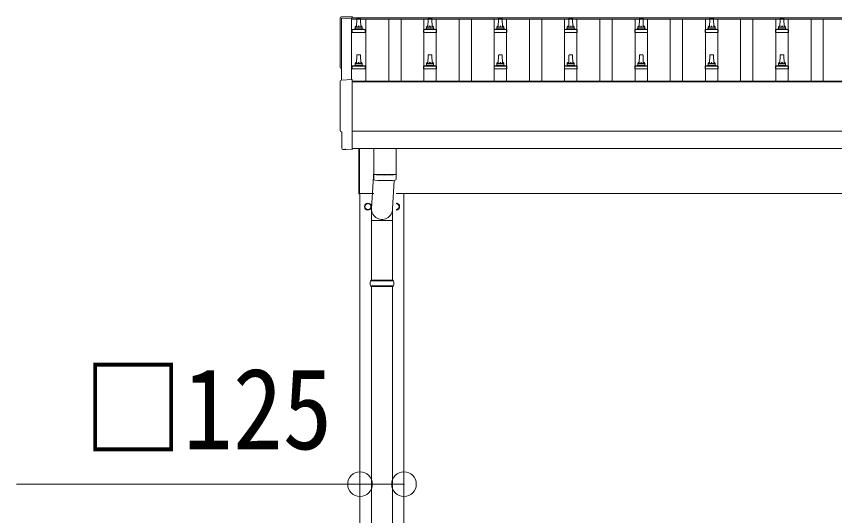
# Model space of a CAD drawing. Units: millimetres at full size, sheet at 1:70; details may follow other scales. Extents: x -19675 to 19675, y -13580 to 13580.
# Drawn here: x -17144 to -14819, y 2118 to 3536 of the extents above; entities that cross this region are included whole.
import ezdxf
from ezdxf.enums import TextEntityAlignment as Align

# ---------------------------------------------------------------- set-up
doc = ezdxf.new("R2010")
doc.units = ezdxf.units.MM
doc.header["$LTSCALE"] = 70
doc.header["$PDMODE"] = 32
doc.header["$PDSIZE"] = 70
for name, color, linetype, lineweight in [('0-2_TEXT1', 4, 'Continuous', 9), ('0-5_ELV2', 5, 'Continuous', 5), ('0-8_TABLE1', 6, 'Continuous', 9), ('0-9_DIM1', 7, 'Continuous', 9)]:
    doc.layers.add(name, color=color, linetype=linetype, lineweight=lineweight)
doc.styles.add('ＭＳ ゴシック', font='')
doc.styles.get('ＭＳ ゴシック').set_extended_font_data('MS Gothic')

msp = doc.modelspace()

# ---------------------------------------------------------------- linework, layer by layer
at = {"layer": '0-2_TEXT1'}
for p, q in [((-16191.22, 3531.71), (-16191.22, 3356.22)), ((-16191.22, 3531.71), (-10190.72, 3531.71)), ((-16191.22, 3528.12), (-6545.22, 3528.12)), ((-16189.22, 3352.1), (-10190.72, 3352.1)), ((-16189.22, 3350.21), (-10190.72, 3350.21)), ((-16189.22, 3210.32), (-10190.72, 3210.32)), ((-16208.85, 3157.47), (-16215.77, 3157.83)), ((-16189.22, 3160.5), (-10190.72, 3160.5)), ((-16189.22, 3158.47), (-16189.22, 3157.47)), ((-16170.22, 3032.1), (-16170.22, 3160.4)), ((-16168.22, 3160.4), (-16168.22, 3032.1)), ((-16168.22, 3032.1), (-16170.22, 3032.1)), ((-16168.22, 3032.6), (-16128.22, 3032.6)), ((-16167.22, 3032.6), (-16167.22, 177.6)), ((-10183.22, 3032.6), (-16064.22, 3032.6)), ((-16042.22, 177.6), (-16042.22, 3032.6)), ((-16136.12, 2995.85), (-16136.22, 2995.85)), ((-16136.12, 2995.35), (-16136.22, 2995.35))]:
    msp.add_line(p, q, dxfattribs=at)
for points in [[(-16220.79, 3534.11), (-16189.22, 3535.76), (-16189.22, 3531.71)], [(-16220.22, 3354.71), (-16220.22, 3530.74), (-16191.22, 3530.74)], [(-16220.79, 3354.68), (-16189.22, 3356.33), (-16189.22, 3158.47)], [(-16218.61, 3160.83), (-16218.61, 3207.86), (-16219.21, 3207.86)], [(-16208.11, 3157.75), (-16207.44, 3158.38), (-16189.22, 3157.47)], [(-16064.22, 3005.12), (-16056.22, 3000.5), (-16056.22, 2990.69), (-16064.22, 2986.07)]]:
    msp.add_lwpolyline(points, dxfattribs=at)
msp.add_lwpolyline([(-16144.72, 3005.41), (-16153.22, 3000.5), (-16153.22, 2990.69), (-16144.72, 2985.78), (-16136.22, 2990.69), (-16136.22, 3000.5)], close=True, dxfattribs=at)
for radius in [10, 8.5]:
    msp.add_circle((-16144.72, 2995.6), radius, dxfattribs=at)
for centre, radius, start, end in [((-16144.72, 2995.6), 8.6, 111.25399, 128.74601), ((-16144.72, 2995.6), 8.6, 51.25399, 68.74601), ((-16064.72, 2995.6), 10, 272.86598, 87.13402), ((-16064.72, 2995.6), 8.5, 273.37229, 86.62771), ((-16064.72, 2995.6), 8.6, 51.25399, 68.74601), ((-16144.72, 2995.6), 8.6, 171.25399, 188.74601), ((-16144.72, 2995.6), 8.6, 231.25399, 248.74601), ((-16144.72, 2995.6), 8.6, 291.25399, 308.74601), ((-16144.72, 2995.6), 8.6, 1.66581, 8.74601), ((-16144.72, 2995.6), 8.6, 351.25399, 358.33419), ((-16064.72, 2995.6), 8.6, 291.25399, 308.74601), ((-16064.72, 2995.6), 8.6, 351.25399, 8.74601)]:
    msp.add_arc(centre, radius, start, end, dxfattribs=at)
for centre, major_axis, ratio, start_param, end_param in [((-16220.63, 3531.11), (-3, 0), 0.99863, 4.7647489, 6.2979817), ((-20986.5, 3460.69), (4763.38, 0), 0.99863, 6.2686928, 6.2979817), ((-16219.21, 3391.69), (-4.41, 0), 0.99863, 6.2686928, 7.6252171), ((-16220.63, 3351.68), (-3, 0), 0.99863, 4.7647489, 6.2979817), ((-20986.5, 3281.26), (4763.38, 0), 0.99863, 6.2686928, 6.2979817), ((-16219.21, 3212.26), (-4.41, 0), 0.99863, 6.2686928, 7.8539816), ((-16215.61, 3160.83), (-2.18, -2.07), 0.9974, 5.5252311, 7.0411395), ((-16208.8, 3158.47), (-0.727, -0.69), 0.9974, 0.7579542, 1.5707963)]:
    msp.add_ellipse(centre, major_axis=major_axis, ratio=ratio, start_param=start_param, end_param=end_param, dxfattribs=at)
at = {"layer": '0-5_ELV2'}
for p, q in [((-16176.97, 3505.19), (-16176.24, 3528.72)), ((-16175.24, 3529.69), (-16166.7, 3529.69)), ((-16165.7, 3528.72), (-16164.97, 3505.19)), ((-15974.22, 3505.19), (-15973.49, 3528.72)), ((-15972.49, 3529.69), (-15963.95, 3529.69)), ((-15962.95, 3528.72), (-15962.22, 3505.19)), ((-15774.22, 3505.19), (-15773.49, 3528.72)), ((-15772.49, 3529.69), (-15763.95, 3529.69)), ((-15762.95, 3528.72), (-15762.22, 3505.19)), ((-15574.22, 3505.19), (-15573.49, 3528.72)), ((-15572.49, 3529.69), (-15563.95, 3529.69)), ((-15562.95, 3528.72), (-15562.22, 3505.19)), ((-15374.22, 3505.19), (-15373.49, 3528.72)), ((-15372.49, 3529.69), (-15363.95, 3529.69)), ((-15362.95, 3528.72), (-15362.22, 3505.19)), ((-15174.22, 3505.19), (-15173.49, 3528.72)), ((-15172.49, 3529.69), (-15163.95, 3529.69)), ((-15162.95, 3528.72), (-15162.22, 3505.19)), ((-14974.22, 3505.19), (-14973.49, 3528.72)), ((-14972.49, 3529.69), (-14963.95, 3529.69)), ((-14962.95, 3528.72), (-14962.22, 3505.19)), ((-16189.22, 3489.69), (-16189.22, 3497.41)), ((-16152.72, 3489.69), (-16189.22, 3489.69)), ((-16188.84, 3498.19), (-16153.1, 3498.19)), ((-16188.46, 3498.38), (-16181.73, 3500.01)), ((-16181.35, 3500.19), (-16160.59, 3500.19)), ((-16180.97, 3500.98), (-16180.97, 3505.19)), ((-16179.97, 3505.19), (-16161.97, 3505.19)), ((-16160.97, 3500.98), (-16160.97, 3505.19)), ((-16153.48, 3498.38), (-16160.21, 3500.01)), ((-16152.72, 3489.69), (-16152.72, 3497.41)), ((-15986.47, 3489.69), (-15986.47, 3497.41)), ((-15949.97, 3489.69), (-15986.47, 3489.69)), ((-15986.09, 3498.19), (-15950.35, 3498.19)), ((-15985.71, 3498.38), (-15978.98, 3500.01)), ((-15978.6, 3500.19), (-15957.84, 3500.19)), ((-15978.22, 3500.98), (-15978.22, 3505.19)), ((-15977.22, 3505.19), (-15959.22, 3505.19)), ((-15958.22, 3500.98), (-15958.22, 3505.19)), ((-15950.73, 3498.38), (-15957.46, 3500.01)), ((-15949.97, 3489.69), (-15949.97, 3497.41)), ((-15786.47, 3489.69), (-15786.47, 3497.41)), ((-15749.97, 3489.69), (-15786.47, 3489.69)), ((-15786.09, 3498.19), (-15750.35, 3498.19)), ((-15785.71, 3498.38), (-15778.98, 3500.01)), ((-15778.6, 3500.19), (-15757.84, 3500.19)), ((-15778.22, 3500.98), (-15778.22, 3505.19)), ((-15777.22, 3505.19), (-15759.22, 3505.19)), ((-15758.22, 3500.98), (-15758.22, 3505.19)), ((-15750.73, 3498.38), (-15757.46, 3500.01)), ((-15749.97, 3489.69), (-15749.97, 3497.41)), ((-15586.47, 3489.69), (-15586.47, 3497.41)), ((-15549.97, 3489.69), (-15586.47, 3489.69)), ((-15586.09, 3498.19), (-15550.35, 3498.19)), ((-15585.71, 3498.38), (-15578.98, 3500.01)), ((-15578.6, 3500.19), (-15557.84, 3500.19)), ((-15578.22, 3500.98), (-15578.22, 3505.19)), ((-15577.22, 3505.19), (-15559.22, 3505.19)), ((-15558.22, 3500.98), (-15558.22, 3505.19)), ((-15550.73, 3498.38), (-15557.46, 3500.01)), ((-15549.97, 3489.69), (-15549.97, 3497.41)), ((-15386.47, 3489.69), (-15386.47, 3497.41)), ((-15349.97, 3489.69), (-15386.47, 3489.69)), ((-15386.09, 3498.19), (-15350.35, 3498.19)), ((-15385.71, 3498.38), (-15378.98, 3500.01)), ((-15378.6, 3500.19), (-15357.84, 3500.19)), ((-15378.22, 3500.98), (-15378.22, 3505.19)), ((-15377.22, 3505.19), (-15359.22, 3505.19)), ((-15358.22, 3500.98), (-15358.22, 3505.19)), ((-15350.73, 3498.38), (-15357.46, 3500.01)), ((-15349.97, 3489.69), (-15349.97, 3497.41)), ((-15186.47, 3489.69), (-15186.47, 3497.41)), ((-15149.97, 3489.69), (-15186.47, 3489.69)), ((-15186.09, 3498.19), (-15150.35, 3498.19)), ((-15185.71, 3498.38), (-15178.98, 3500.01)), ((-15178.6, 3500.19), (-15157.84, 3500.19)), ((-15178.22, 3500.98), (-15178.22, 3505.19)), ((-15177.22, 3505.19), (-15159.22, 3505.19)), ((-15158.22, 3500.98), (-15158.22, 3505.19)), ((-15150.73, 3498.38), (-15157.46, 3500.01)), ((-15149.97, 3489.69), (-15149.97, 3497.41)), ((-14986.47, 3489.69), (-14986.47, 3497.41)), ((-14949.97, 3489.69), (-14986.47, 3489.69)), ((-14986.09, 3498.19), (-14950.35, 3498.19)), ((-14985.71, 3498.38), (-14978.98, 3500.01)), ((-14978.6, 3500.19), (-14957.84, 3500.19)), ((-14978.22, 3500.98), (-14978.22, 3505.19)), ((-14977.22, 3505.19), (-14959.22, 3505.19)), ((-14958.22, 3500.98), (-14958.22, 3505.19)), ((-14950.73, 3498.38), (-14957.46, 3500.01)), ((-14949.97, 3489.69), (-14949.97, 3497.41)), ((-16176.97, 3401.86), (-16176.24, 3425.38)), ((-16175.24, 3426.36), (-16166.7, 3426.36)), ((-16165.7, 3425.38), (-16164.97, 3401.86)), ((-15974.22, 3401.86), (-15973.49, 3425.38)), ((-15972.49, 3426.36), (-15963.95, 3426.36)), ((-15962.95, 3425.38), (-15962.22, 3401.86)), ((-15774.22, 3401.86), (-15773.49, 3425.38)), ((-15772.49, 3426.36), (-15763.95, 3426.36)), ((-15762.95, 3425.38), (-15762.22, 3401.86)), ((-15574.22, 3401.86), (-15573.49, 3425.38)), ((-15572.49, 3426.36), (-15563.95, 3426.36)), ((-15562.95, 3425.38), (-15562.22, 3401.86)), ((-15374.22, 3401.86), (-15373.49, 3425.38)), ((-15372.49, 3426.36), (-15363.95, 3426.36)), ((-15362.95, 3425.38), (-15362.22, 3401.86)), ((-15174.22, 3401.86), (-15173.49, 3425.38)), ((-15172.49, 3426.36), (-15163.95, 3426.36)), ((-15162.95, 3425.38), (-15162.22, 3401.86)), ((-14974.22, 3401.86), (-14973.49, 3425.38)), ((-14972.49, 3426.36), (-14963.95, 3426.36)), ((-14962.95, 3425.38), (-14962.22, 3401.86)), ((-16188.84, 3394.86), (-16153.1, 3394.86)), ((-16188.46, 3395.04), (-16181.73, 3396.67)), ((-16181.35, 3396.86), (-16160.59, 3396.86)), ((-16180.97, 3397.64), (-16180.97, 3401.86)), ((-16179.97, 3401.86), (-16161.97, 3401.86)), ((-16160.97, 3397.64), (-16160.97, 3401.86)), ((-16153.48, 3395.04), (-16160.21, 3396.67)), ((-15986.09, 3394.86), (-15950.35, 3394.86)), ((-15985.71, 3395.04), (-15978.98, 3396.67)), ((-15978.6, 3396.86), (-15957.84, 3396.86)), ((-15978.22, 3397.64), (-15978.22, 3401.86)), ((-15977.22, 3401.86), (-15959.22, 3401.86)), ((-15958.22, 3397.64), (-15958.22, 3401.86)), ((-15950.73, 3395.04), (-15957.46, 3396.67)), ((-15786.09, 3394.86), (-15750.35, 3394.86)), ((-15785.71, 3395.04), (-15778.98, 3396.67)), ((-15778.6, 3396.86), (-15757.84, 3396.86)), ((-15778.22, 3397.64), (-15778.22, 3401.86)), ((-15777.22, 3401.86), (-15759.22, 3401.86)), ((-15758.22, 3397.64), (-15758.22, 3401.86)), ((-15750.73, 3395.04), (-15757.46, 3396.67)), ((-15586.09, 3394.86), (-15550.35, 3394.86)), ((-15585.71, 3395.04), (-15578.98, 3396.67)), ((-15578.6, 3396.86), (-15557.84, 3396.86)), ((-15578.22, 3397.64), (-15578.22, 3401.86)), ((-15577.22, 3401.86), (-15559.22, 3401.86)), ((-15558.22, 3397.64), (-15558.22, 3401.86)), ((-15550.73, 3395.04), (-15557.46, 3396.67)), ((-15386.09, 3394.86), (-15350.35, 3394.86)), ((-15385.71, 3395.04), (-15378.98, 3396.67)), ((-15378.6, 3396.86), (-15357.84, 3396.86)), ((-15378.22, 3397.64), (-15378.22, 3401.86)), ((-15377.22, 3401.86), (-15359.22, 3401.86)), ((-15358.22, 3397.64), (-15358.22, 3401.86)), ((-15350.73, 3395.04), (-15357.46, 3396.67)), ((-15186.09, 3394.86), (-15150.35, 3394.86)), ((-15185.71, 3395.04), (-15178.98, 3396.67)), ((-15178.6, 3396.86), (-15157.84, 3396.86)), ((-15178.22, 3397.64), (-15178.22, 3401.86)), ((-15177.22, 3401.86), (-15159.22, 3401.86)), ((-15158.22, 3397.64), (-15158.22, 3401.86)), ((-15150.73, 3395.04), (-15157.46, 3396.67)), ((-14986.09, 3394.86), (-14950.35, 3394.86)), ((-14985.71, 3395.04), (-14978.98, 3396.67)), ((-14978.6, 3396.86), (-14957.84, 3396.86)), ((-14978.22, 3397.64), (-14978.22, 3401.86)), ((-14977.22, 3401.86), (-14959.22, 3401.86)), ((-14958.22, 3397.64), (-14958.22, 3401.86)), ((-14950.73, 3395.04), (-14957.46, 3396.67)), ((-16189.22, 3386.36), (-16189.22, 3394.07)), ((-16152.72, 3386.36), (-16189.22, 3386.36)), ((-16152.72, 3386.36), (-16152.72, 3394.07)), ((-15986.47, 3386.36), (-15986.47, 3394.07)), ((-15949.97, 3386.36), (-15986.47, 3386.36)), ((-15949.97, 3386.36), (-15949.97, 3394.07)), ((-15786.47, 3386.36), (-15786.47, 3394.07)), ((-15749.97, 3386.36), (-15786.47, 3386.36)), ((-15749.97, 3386.36), (-15749.97, 3394.07)), ((-15586.47, 3386.36), (-15586.47, 3394.07)), ((-15549.97, 3386.36), (-15586.47, 3386.36)), ((-15549.97, 3386.36), (-15549.97, 3394.07)), ((-15386.47, 3386.36), (-15386.47, 3394.07)), ((-15349.97, 3386.36), (-15386.47, 3386.36)), ((-15349.97, 3386.36), (-15349.97, 3394.07)), ((-15186.47, 3386.36), (-15186.47, 3394.07)), ((-15149.97, 3386.36), (-15186.47, 3386.36)), ((-15149.97, 3386.36), (-15149.97, 3394.07)), ((-14986.47, 3386.36), (-14986.47, 3394.07)), ((-14949.97, 3386.36), (-14986.47, 3386.36)), ((-14949.97, 3386.36), (-14949.97, 3394.07))]:
    msp.add_line(p, q, dxfattribs=at)
at = {"layer": '0-5_ELV2', "color": 4, "lineweight": 9}
for p, q in [((-16150.72, 3528.12), (-16150.72, 3352.1)), ((-16085.72, 3352.1), (-16085.72, 3528.12)), ((-16050.72, 3352.1), (-16050.72, 3528.12)), ((-15985.72, 3352.1), (-15985.72, 3528.12)), ((-15950.72, 3352.1), (-15950.72, 3528.12)), ((-15885.72, 3352.1), (-15885.72, 3528.12)), ((-15850.72, 3352.1), (-15850.72, 3528.12)), ((-15785.72, 3352.1), (-15785.72, 3528.12)), ((-15750.72, 3352.1), (-15750.72, 3528.12)), ((-15685.72, 3352.1), (-15685.72, 3528.12)), ((-15650.72, 3352.1), (-15650.72, 3528.12)), ((-15585.72, 3352.1), (-15585.72, 3528.12)), ((-15550.72, 3352.1), (-15550.72, 3528.12)), ((-15485.72, 3352.1), (-15485.72, 3528.12)), ((-15450.72, 3352.1), (-15450.72, 3528.12)), ((-15385.72, 3352.1), (-15385.72, 3528.12)), ((-15350.72, 3352.1), (-15350.72, 3528.12)), ((-15285.72, 3352.1), (-15285.72, 3528.12)), ((-15250.72, 3352.1), (-15250.72, 3528.12)), ((-15185.72, 3352.1), (-15185.72, 3528.12)), ((-15150.72, 3352.1), (-15150.72, 3528.12)), ((-15085.72, 3352.1), (-15085.72, 3528.12)), ((-15050.72, 3352.1), (-15050.72, 3528.12)), ((-14985.72, 3352.1), (-14985.72, 3528.12)), ((-14950.72, 3352.1), (-14950.72, 3528.12)), ((-14885.72, 3352.1), (-14885.72, 3528.12)), ((-14850.72, 3352.1), (-14850.72, 3528.12))]:
    msp.add_line(p, q, dxfattribs=at)
at = {"layer": '0-5_ELV2'}
for centre, radius, start, end in [((-16175.24, 3528.69), 1, 90, 178.60509), ((-16166.7, 3528.69), 1, 1.39491, 90), ((-15972.49, 3528.69), 1, 90, 178.60509), ((-15963.95, 3528.69), 1, 1.39491, 90), ((-15772.49, 3528.69), 1, 90, 178.60509), ((-15763.95, 3528.69), 1, 1.39491, 90), ((-15572.49, 3528.69), 1, 90, 178.60509), ((-15563.95, 3528.69), 1, 1.39491, 90), ((-15372.49, 3528.69), 1, 90, 178.60509), ((-15363.95, 3528.69), 1, 1.39491, 90), ((-15172.49, 3528.69), 1, 90, 178.60509), ((-15163.95, 3528.69), 1, 1.39491, 90), ((-14972.49, 3528.69), 1, 90, 178.60509), ((-14963.95, 3528.69), 1, 1.39491, 90), ((-16188.22, 3497.41), 1, 103.62699, 180), ((-16181.97, 3500.98), 1, 283.62699, 0), ((-16176.89, 3504.56), 4.13, 90, 171.17633), ((-16179.97, 3504.19), 1, 90, 180), ((-16167.64, 3505.19), 4.83, 133.60282, 180), ((-16174.3, 3505.19), 4.83, 0, 46.39718), ((-16165.06, 3504.56), 4.13, 8.82367, 90), ((-16161.97, 3504.19), 1, 0, 90), ((-16159.97, 3500.98), 1, 180, 256.37301), ((-16153.72, 3497.41), 1, 0, 76.37301), ((-15985.47, 3497.41), 1, 103.62699, 180), ((-15979.22, 3500.98), 1, 283.62699, 0), ((-15974.14, 3504.56), 4.13, 90, 171.17633), ((-15977.22, 3504.19), 1, 90, 180), ((-15964.89, 3505.19), 4.83, 133.60282, 180), ((-15971.55, 3505.19), 4.83, 0, 46.39718), ((-15962.31, 3504.56), 4.13, 8.82367, 90), ((-15959.22, 3504.19), 1, 0, 90), ((-15957.22, 3500.98), 1, 180, 256.37301), ((-15950.97, 3497.41), 1, 0, 76.37301), ((-15785.47, 3497.41), 1, 103.62699, 180), ((-15779.22, 3500.98), 1, 283.62699, 0), ((-15774.14, 3504.56), 4.13, 90, 171.17633), ((-15777.22, 3504.19), 1, 90, 180), ((-15764.89, 3505.19), 4.83, 133.60282, 180), ((-15771.55, 3505.19), 4.83, 0, 46.39718), ((-15762.31, 3504.56), 4.13, 8.82367, 90), ((-15759.22, 3504.19), 1, 0, 90), ((-15757.22, 3500.98), 1, 180, 256.37301), ((-15750.97, 3497.41), 1, 0, 76.37301), ((-15585.47, 3497.41), 1, 103.62699, 180), ((-15579.22, 3500.98), 1, 283.62699, 0), ((-15574.14, 3504.56), 4.13, 90, 171.17633), ((-15577.22, 3504.19), 1, 90, 180), ((-15564.89, 3505.19), 4.83, 133.60282, 180), ((-15571.55, 3505.19), 4.83, 0, 46.39718), ((-15562.31, 3504.56), 4.13, 8.82367, 90), ((-15559.22, 3504.19), 1, 0, 90), ((-15557.22, 3500.98), 1, 180, 256.37301), ((-15550.97, 3497.41), 1, 0, 76.37301), ((-15385.47, 3497.41), 1, 103.62699, 180), ((-15379.22, 3500.98), 1, 283.62699, 0), ((-15374.14, 3504.56), 4.13, 90, 171.17633), ((-15377.22, 3504.19), 1, 90, 180), ((-15364.89, 3505.19), 4.83, 133.60282, 180), ((-15371.55, 3505.19), 4.83, 0, 46.39718), ((-15362.31, 3504.56), 4.13, 8.82367, 90), ((-15359.22, 3504.19), 1, 0, 90), ((-15357.22, 3500.98), 1, 180, 256.37301), ((-15350.97, 3497.41), 1, 0, 76.37301), ((-15185.47, 3497.41), 1, 103.62699, 180), ((-15179.22, 3500.98), 1, 283.62699, 0), ((-15174.14, 3504.56), 4.13, 90, 171.17633), ((-15177.22, 3504.19), 1, 90, 180), ((-15164.89, 3505.19), 4.83, 133.60282, 180), ((-15171.55, 3505.19), 4.83, 0, 46.39718), ((-15162.31, 3504.56), 4.13, 8.82367, 90), ((-15159.22, 3504.19), 1, 0, 90), ((-15157.22, 3500.98), 1, 180, 256.37301), ((-15150.97, 3497.41), 1, 0, 76.37301), ((-14985.47, 3497.41), 1, 103.62699, 180), ((-14979.22, 3500.98), 1, 283.62699, 0), ((-14974.14, 3504.56), 4.13, 90, 171.17633), ((-14977.22, 3504.19), 1, 90, 180), ((-14964.89, 3505.19), 4.83, 133.60282, 180), ((-14971.55, 3505.19), 4.83, 0, 46.39718), ((-14962.31, 3504.56), 4.13, 8.82367, 90), ((-14959.22, 3504.19), 1, 0, 90), ((-14957.22, 3500.98), 1, 180, 256.37301), ((-14950.97, 3497.41), 1, 0, 76.37301), ((-16175.24, 3425.36), 1, 90, 178.60509), ((-16166.7, 3425.36), 1, 1.39491, 90), ((-15972.49, 3425.36), 1, 90, 178.60509), ((-15963.95, 3425.36), 1, 1.39491, 90), ((-15772.49, 3425.36), 1, 90, 178.60509), ((-15763.95, 3425.36), 1, 1.39491, 90), ((-15572.49, 3425.36), 1, 90, 178.60509), ((-15563.95, 3425.36), 1, 1.39491, 90), ((-15372.49, 3425.36), 1, 90, 178.60509), ((-15363.95, 3425.36), 1, 1.39491, 90), ((-15172.49, 3425.36), 1, 90, 178.60509), ((-15163.95, 3425.36), 1, 1.39491, 90), ((-14972.49, 3425.36), 1, 90, 178.60509), ((-14963.95, 3425.36), 1, 1.39491, 90), ((-16188.22, 3394.07), 1, 103.62699, 180), ((-16181.97, 3397.64), 1, 283.62699, 0), ((-16176.89, 3401.22), 4.13, 90, 171.17633), ((-16179.97, 3400.86), 1, 90, 180), ((-16167.64, 3401.86), 4.83, 133.60282, 180), ((-16174.3, 3401.86), 4.83, 0, 46.39718), ((-16165.06, 3401.22), 4.13, 8.82367, 90), ((-16161.97, 3400.86), 1, 0, 90), ((-16159.97, 3397.64), 1, 180, 256.37301), ((-16153.72, 3394.07), 1, 0, 76.37301), ((-15985.47, 3394.07), 1, 103.62699, 180), ((-15979.22, 3397.64), 1, 283.62699, 0), ((-15974.14, 3401.22), 4.13, 90, 171.17633), ((-15977.22, 3400.86), 1, 90, 180), ((-15964.89, 3401.86), 4.83, 133.60282, 180), ((-15971.55, 3401.86), 4.83, 0, 46.39718), ((-15962.31, 3401.22), 4.13, 8.82367, 90), ((-15959.22, 3400.86), 1, 0, 90), ((-15957.22, 3397.64), 1, 180, 256.37301), ((-15950.97, 3394.07), 1, 0, 76.37301), ((-15785.47, 3394.07), 1, 103.62699, 180), ((-15779.22, 3397.64), 1, 283.62699, 0), ((-15774.14, 3401.22), 4.13, 90, 171.17633), ((-15777.22, 3400.86), 1, 90, 180), ((-15764.89, 3401.86), 4.83, 133.60282, 180), ((-15771.55, 3401.86), 4.83, 0, 46.39718), ((-15762.31, 3401.22), 4.13, 8.82367, 90), ((-15759.22, 3400.86), 1, 0, 90), ((-15757.22, 3397.64), 1, 180, 256.37301), ((-15750.97, 3394.07), 1, 0, 76.37301), ((-15585.47, 3394.07), 1, 103.62699, 180), ((-15579.22, 3397.64), 1, 283.62699, 0), ((-15574.14, 3401.22), 4.13, 90, 171.17633), ((-15577.22, 3400.86), 1, 90, 180), ((-15564.89, 3401.86), 4.83, 133.60282, 180), ((-15571.55, 3401.86), 4.83, 0, 46.39718), ((-15562.31, 3401.22), 4.13, 8.82367, 90), ((-15559.22, 3400.86), 1, 0, 90), ((-15557.22, 3397.64), 1, 180, 256.37301), ((-15550.97, 3394.07), 1, 0, 76.37301), ((-15385.47, 3394.07), 1, 103.62699, 180), ((-15379.22, 3397.64), 1, 283.62699, 0), ((-15374.14, 3401.22), 4.13, 90, 171.17633), ((-15377.22, 3400.86), 1, 90, 180), ((-15364.89, 3401.86), 4.83, 133.60282, 180), ((-15371.55, 3401.86), 4.83, 0, 46.39718), ((-15362.31, 3401.22), 4.13, 8.82367, 90), ((-15359.22, 3400.86), 1, 0, 90), ((-15357.22, 3397.64), 1, 180, 256.37301), ((-15350.97, 3394.07), 1, 0, 76.37301), ((-15185.47, 3394.07), 1, 103.62699, 180), ((-15179.22, 3397.64), 1, 283.62699, 0), ((-15174.14, 3401.22), 4.13, 90, 171.17633), ((-15177.22, 3400.86), 1, 90, 180), ((-15164.89, 3401.86), 4.83, 133.60282, 180), ((-15171.55, 3401.86), 4.83, 0, 46.39718), ((-15162.31, 3401.22), 4.13, 8.82367, 90), ((-15159.22, 3400.86), 1, 0, 90), ((-15157.22, 3397.64), 1, 180, 256.37301), ((-15150.97, 3394.07), 1, 0, 76.37301), ((-14985.47, 3394.07), 1, 103.62699, 180), ((-14979.22, 3397.64), 1, 283.62699, 0), ((-14974.14, 3401.22), 4.13, 90, 171.17633), ((-14977.22, 3400.86), 1, 90, 180), ((-14964.89, 3401.86), 4.83, 133.60282, 180), ((-14971.55, 3401.86), 4.83, 0, 46.39718), ((-14962.31, 3401.22), 4.13, 8.82367, 90), ((-14959.22, 3400.86), 1, 0, 90), ((-14957.22, 3397.64), 1, 180, 256.37301), ((-14950.97, 3394.07), 1, 0, 76.37301)]:
    msp.add_arc(centre, radius, start, end, dxfattribs=at)
at = {"layer": '0-8_TABLE1'}
for p, q in [((-16167.22, 2207.57), (-17143.62, 2207.57)), ((-16042.22, 2207.57), (-16167.22, 2207.57))]:
    msp.add_line(p, q, dxfattribs=at)
for p in [(-16167.22, 2207.57), (-16042.22, 2207.57)]:
    msp.add_point(p, dxfattribs=at)
at = {"layer": '0-9_DIM1'}
for p, q in [((-16128.22, 3160.5), (-16128.22, 3087.44)), ((-16064.22, 3160.5), (-16064.22, 3087.44)), ((-16128.22, 3097.02), (-16134.78, 2990.56)), ((-16128.02, 3073.46), (-16128.25, 3086.45)), ((-16123.74, 3087.17), (-16123.73, 3086.17)), ((-16069.76, 3070.17), (-16074.66, 2990.56)), ((-16068.7, 3087.17), (-16068.71, 3086.17)), ((-16064.19, 3086.45), (-16064.42, 3073.46)), ((-16134.87, 2955.89), (-16134.87, 2990.56)), ((-16074.57, 2955.89), (-16074.57, 2990.56)), ((-16134.87, 2955.89), (-16104.72, 2955.89)), ((-16134.72, 2955.89), (-16134.72, 2786.6)), ((-16074.57, 2955.89), (-16104.72, 2955.89)), ((-16074.72, 2955.89), (-16074.72, 2786.6)), ((-16071.72, 2784.6), (-16137.72, 2784.6)), ((-16071.72, 2770.6), (-16137.72, 2770.6)), ((-16072.72, 2786.6), (-16136.72, 2786.6)), ((-16136.72, 2786.6), (-16136.72, 2784.6)), ((-16136.72, 2768.6), (-16136.72, 2770.6)), ((-16072.72, 2768.6), (-16136.72, 2768.6)), ((-16134.72, 2768.6), (-16134.72, 1836.6)), ((-16074.72, 2768.6), (-16074.72, 1836.6)), ((-16072.72, 2786.6), (-16072.72, 2784.6)), ((-16072.72, 2768.6), (-16072.72, 2770.6))]:
    msp.add_line(p, q, dxfattribs=at)
for centre, radius, start, end in [((-16096.22, 3567.18), 480.8, 266.18381, 273.81619), ((-16096.22, 3566.18), 480.8, 266.18381, 273.81619), ((-16124.6, 3073.7), 3.43, 183.91307, 262.91645), ((-16096.23, 3589.16), 519.67, 266.82357, 273.17802), ((-16067.84, 3073.7), 3.43, 277.00994, 356.09787), ((-16088.97, 2777.6), 49.25, 171.82876, 180.00002), ((-16088.97, 2777.6), 49.25, 180.00002, 188.17127), ((-16120.47, 2777.6), 49.25, 359.99998, 8.17124), ((-16120.47, 2777.6), 49.25, 351.82873, 359.99998)]:
    msp.add_arc(centre, radius, start, end, dxfattribs=at)
msp.add_ellipse((-16104.72, 2990.56), major_axis=(0, -31.56), ratio=0.952301, start_param=4.712389, end_param=7.9831455, dxfattribs=at)

# ---------------------------------------------------------------- texts
at = {"layer": '0-8_TABLE1', "color": 7, "style": 'ＭＳ ゴシック', "width": 0.9}
msp.add_text('□125', height=230.9, dxfattribs=at).set_placement((-16953.27, 2237.53), align=Align.BOTTOM_LEFT)

doc.saveas('drawing.dxf')
